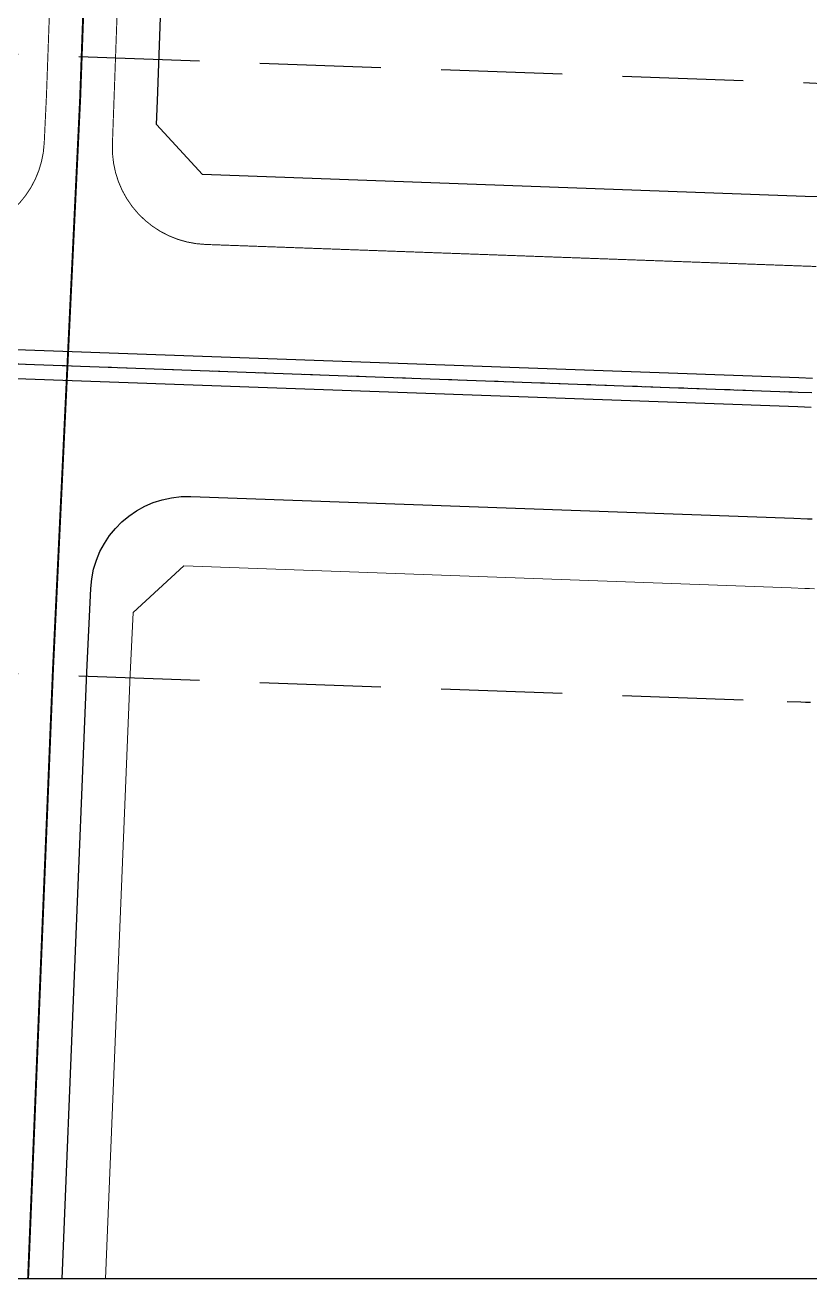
# Model space of a CAD drawing. Header units: metres. Extents: x 612156 to 614265, y 1204557 to 1208185.
# Drawn here: x 612793.3 to 612874.4, y 1207475.1 to 1207604.9 of the extents above; entities that cross this region are included whole.
import ezdxf

# ---------------------------------------------------------------- set-up
doc = ezdxf.new("R2010")
doc.units = ezdxf.units.M
doc.header["$MEASUREMENT"] = 0
for name, pattern in [('xref_bct2_tong the$0$1-1', [0.2, 0.1, -0.1]), ('xref_bct2_tong the$0$200423-khung GT$0$0-HIDDEN', [0.375, 0.25, -0.125]), ('xref_bct2_tong the$0$200423-khung GT$0$CENTER2', [1.125, 0.75, -0.125, 0.125, -0.125]), ('xref_bct2_tong the$0$200423-khung GT$0$DASHDOTX2', [2, 1, -0.5, 0, -0.5]), ('xref_bct2_tong the$0$200423-khung GT$0$HIDDEN', [0.375, 0.25, -0.125]), ('xref_bct2_tong the$0$ACAD_ISO02W100', [15, 12, -3]), ('xref_bct2_tong the$0$Dash', [6.35, 3.175, -3.175])]:
    doc.linetypes.add(name, pattern=pattern)
for name, color, linetype, lineweight in [('QH_Xref_TongThe$0$DAT_CTHTKT_DuongGT', 251, 'xref_bct2_tong the$0$ACAD_ISO02W100', 20), ('xref_bct2_tong the$0$200423-khung GT$0$0- le duong', 36, 'Continuous', 18), ('xref_bct2_tong the$0$200423-khung GT$0$0- long duong', 105, 'Continuous', 25), ('xref_bct2_tong the$0$200423-khung GT$0$0- tim duong', 1, 'xref_bct2_tong the$0$200423-khung GT$0$DASHDOTX2', 9), ('xref_bct2_tong the$0$200423-khung GT$0$2030 CGXD', 5, 'xref_bct2_tong the$0$200423-khung GT$0$HIDDEN', 25), ('xref_bct2_tong the$0$A-DETL-GENF', 92, 'Continuous', 9)]:
    doc.layers.add(name, color=color, linetype=linetype, lineweight=lineweight)
for name, color, linetype in [('xref_bct2_tong the$0$1a-dat o hon hop', 44, 'Continuous'), ('xref_bct2_tong the$0$CHI GIOI XAY DUNG', 7, 'Continuous'), ('xref_bct2_tong the$0$GIAO THONG', 8, 'Continuous')]:
    doc.layers.add(name, color=color, linetype=linetype)

# ---------------------------------------------------------------- blocks, each defined once
blk = doc.blocks.new('xref_bct2_tong the$0$fdgsdhsh')
at = {"layer": 'QH_Xref_TongThe$0$DAT_CTHTKT_DuongGT', "ltscale": 0.1, "const_width": 0.1}
blk.add_lwpolyline([(612795.26, 1207592.68), (612795.49, 1207597.53), (612796.9, 1207636.74), (612798.84, 1207692.18, 0.412854), (612789.25, 1207702.52), (612654.06, 1207707.89, 0.590384), (612645, 1207692.91), (612646.61, 1207690.12, -0.140156), (612658.62, 1207645.23), (612656.68, 1207597.85, 0.415623), (612666.31, 1207587.45), (612784.91, 1207583.17, 0.410846)], format="xyb", close=True, dxfattribs=at)
blk.add_lwpolyline([(612875.1, 1207579.91), (612873.69, 1207579.96), (612811.94, 1207582.19, -0.414182), (612802.31, 1207592.54), (612803.89, 1207636.5)], format="xyb", dxfattribs=at)
at = {"layer": 'xref_bct2_tong the$0$1a-dat o hon hop'}
blk.add_lwpolyline([(612424.07, 1208182.79), (613167.72, 1208182.79), (613167.72, 1207475.22), (612424.07, 1207475.22)], close=True, dxfattribs=at)
at = {"layer": 'xref_bct2_tong the$0$200423-khung GT$0$0- le duong'}
blk.add_lwpolyline([(612801.6, 1207475.22), (612804.15, 1207537.75), (612804.46, 1207544.14), (612809.69, 1207548.95), (612872.49, 1207546.68), (612873.9, 1207546.63), (612874.39, 1207546.61), (612874.89, 1207546.59)], dxfattribs=at)
at = {"layer": 'xref_bct2_tong the$0$200423-khung GT$0$0- long duong', "linetype": 'Continuous', "ltscale": 10}
for p, q in [((612664.8, 1207575.94), (612873.28, 1207568.42)), ((612664.69, 1207572.94), (612873.17, 1207565.42)), ((612873.28, 1207568.42), (612874.68, 1207568.37)), ((612873.17, 1207565.42), (612874.57, 1207565.37))]:
    blk.add_line(p, q, dxfattribs=at)
at = {"layer": 'xref_bct2_tong the$0$200423-khung GT$0$0- long duong', "color": 3, "linetype": 'Continuous', "ltscale": 10}
for p, q in [((612663.3, 1207574.5), (612873.22, 1207566.92)), ((612873.22, 1207566.92), (612874.63, 1207566.87))]:
    blk.add_line(p, q, dxfattribs=at)
at = {"layer": 'xref_bct2_tong the$0$200423-khung GT$0$0- long duong', "linetype": 'Continuous', "ltscale": 10}
blk.add_lwpolyline([(612797.1, 1207475.22), (612799.66, 1207537.95), (612800.07, 1207546.61, -0.410846), (612810.42, 1207556.13), (612872.75, 1207553.88), (612874.16, 1207553.83), (612874.65, 1207553.81)], format="xyb", dxfattribs=at)
at = {"layer": 'xref_bct2_tong the$0$200423-khung GT$0$0- tim duong', "linetype": 'xref_bct2_tong the$0$200423-khung GT$0$CENTER2', "ltscale": 15}
blk.add_line((612873.22, 1207566.92), (612874.63, 1207566.87), dxfattribs=at)
at = {"layer": 'xref_bct2_tong the$0$200423-khung GT$0$2030 CGXD', "linetype": 'xref_bct2_tong the$0$200423-khung GT$0$0-HIDDEN', "ltscale": 50}
for p, q in [((612424.07, 1207615.16), (612874.38, 1207598.9)), ((612874.38, 1207598.9), (612875.78, 1207598.85)), ((612424.07, 1207551.12), (612872.07, 1207534.94)), ((612872.07, 1207534.94), (612873.47, 1207534.89)), ((612873.47, 1207534.89), (612873.97, 1207534.87)), ((612873.97, 1207534.87), (612874.47, 1207534.85))]:
    blk.add_line(p, q, dxfattribs=at)
at = {"layer": 'xref_bct2_tong the$0$A-DETL-GENF', "color": 0, "linetype": 'xref_bct2_tong the$0$1-1', "ltscale": 8}
blk.add_line((612424.07, 1207583.14), (612873.22, 1207566.92), dxfattribs=at)
at = {"layer": 'xref_bct2_tong the$0$A-DETL-GENF', "color": 0, "linetype": 'xref_bct2_tong the$0$1-1', "ltscale": 8, "const_width": 0.2}
blk.add_lwpolyline([(613102.96, 1207840.73), (612865.9, 1207852.14), (612856.29, 1207850.79), (612848.39, 1207848.16), (612836.86, 1207842.56), (612828.27, 1207836.94), (612820.37, 1207830.35), (612813.12, 1207822.78), (612810.47, 1207817.16), (612808.5, 1207810.41), (612807.17, 1207789.81), (612805.85, 1207763.09), (612802.29, 1207690.48), (612800.4, 1207636.62), (612798.98, 1207597.38), (612796.16, 1207538.1), (612793.59, 1207475.22)], dxfattribs=at)
at = {"layer": 'xref_bct2_tong the$0$GIAO THONG'}
blk.add_lwpolyline([(612875.35, 1207587.1), (612873.95, 1207587.16), (612811.62, 1207589.41), (612806.86, 1207594.58), (612806.98, 1207597.05), (612808.39, 1207636.34)], dxfattribs=at)

msp = doc.modelspace()

# ---------------------------------------------------------------- block references
at = {"layer": 'xref_bct2_tong the$0$CHI GIOI XAY DUNG', "linetype": 'xref_bct2_tong the$0$Dash', "lineweight": 25, "ltscale": 0.2}
msp.add_blockref('xref_bct2_tong the$0$fdgsdhsh', (0, 0), dxfattribs=at)

doc.saveas('drawing.dxf')
